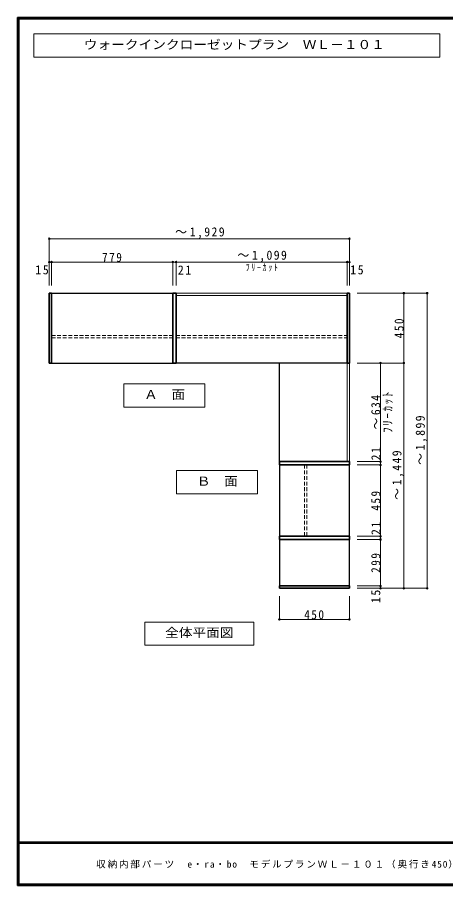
# Model space of a CAD drawing. Units: millimetres at full size, sheet at 1:20. Extents: x -3922 to 3878, y -2932 to 2722.
# Drawn here: x -3922 to -1169, y -2864 to 2722 of the extents above; entities that cross this region are included whole.
import ezdxf
from ezdxf.enums import TextEntityAlignment as Align

# ---------------------------------------------------------------- set-up
doc = ezdxf.new("R2010")
doc.units = ezdxf.units.MM
doc.header["$LTSCALE"] = 20
doc.header["$PDMODE"] = 32
doc.header["$PDSIZE"] = 10
doc.linetypes.add('DASHED1', pattern=[1.8, 1.2, -0.6])
for name, color, linetype, lineweight in [('0-2', 2, 'Continuous', 35), ('0-3_固定棚', 3, 'Continuous', 25), ('0-6_パイプハンガー', 4, 'Continuous', 9), ('0-7_桟木・巾木', 7, 'Continuous', 18), ('0-A_文字', 7, 'Continuous', 18), ('0-B_寸法', 7, 'Continuous', 9), ('F-1_枠', 6, 'Continuous', 40)]:
    doc.layers.add(name, color=color, linetype=linetype, lineweight=lineweight)
doc.layers.add('F-A_文字', color=7, linetype='Continuous')
doc.styles.add('ＭＳ ゴシック', font='')
doc.styles.get('ＭＳ ゴシック').set_extended_font_data('MS Gothic')

msp = doc.modelspace()

# ---------------------------------------------------------------- linework, layer by layer
at = {"layer": '0-2'}
for p, q in [((-3716.92, 497.8), (-3716.92, 947.8)), ((-3716.92, 947.8), (-3701.92, 947.8)), ((-3701.92, 497.8), (-3701.92, 947.8)), ((-2922.92, 497.8), (-2922.92, 947.8)), ((-2922.92, 947.8), (-2901.92, 947.8)), ((-2901.92, 497.8), (-2901.92, 947.8)), ((-1802.92, 497.8), (-1802.92, 947.8)), ((-1802.92, 947.8), (-1787.92, 947.8)), ((-1787.92, 497.8), (-1787.92, 947.8)), ((-3716.92, 497.8), (-3701.92, 497.8)), ((-2922.92, 497.8), (-2901.92, 497.8)), ((-1802.92, 497.8), (-1787.92, 497.8)), ((-2237.92, -136.2), (-1787.92, -136.2)), ((-2237.92, -157.2), (-2237.92, -136.2)), ((-2237.92, -157.2), (-1787.92, -157.2)), ((-1787.92, -157.2), (-1787.92, -136.2)), ((-2237.92, -616.2), (-1787.92, -616.2)), ((-2237.92, -637.2), (-2237.92, -616.2)), ((-2237.92, -637.2), (-1787.92, -637.2)), ((-1787.92, -637.2), (-1787.92, -616.2)), ((-1787.92, -951.2), (-1787.92, -936.2)), ((-2237.92, -951.2), (-1787.92, -951.2))]:
    msp.add_line(p, q, dxfattribs=at)
msp.add_lwpolyline([(-2237.92, -951.2), (-2237.92, -936.2), (-1787.92, -936.2)], dxfattribs=at)
at = {"layer": '0-3_固定棚'}
for p, q in [((-3701.92, 947.8), (-2922.92, 947.8)), ((-3701.92, 497.8), (-2922.92, 497.8)), ((-1802.92, 497.8), (-2901.92, 497.8)), ((-2237.92, -136.2), (-2237.92, 497.8)), ((-2237.92, -157.2), (-2237.92, -616.2)), ((-1787.92, -616.2), (-1787.92, -157.2)), ((-2237.92, -637.2), (-2237.92, -936.2)), ((-1787.92, -936.2), (-1787.92, -637.2))]:
    msp.add_line(p, q, dxfattribs=at)
at = {"layer": '0-6_パイプハンガー', "linetype": 'DASHED1'}
for p, q in [((-3701.92, 675.29), (-2922.92, 675.29)), ((-2901.92, 675.29), (-1802.92, 675.29)), ((-3701.92, 660.31), (-2922.92, 660.31)), ((-2901.92, 660.31), (-1802.92, 660.31)), ((-2075.41, -157.2), (-2075.41, -616.2)), ((-2060.43, -157.2), (-2060.43, -616.2))]:
    msp.add_line(p, q, dxfattribs=at)
at = {"layer": '0-7_桟木・巾木'}
for p, q in [((-2901.92, 947.8), (-2901.92, 932.8)), ((-1802.92, 947.8), (-2901.92, 947.8)), ((-1802.92, 932.8), (-2901.92, 932.8)), ((-1802.92, -136.2), (-1802.92, 497.8))]:
    msp.add_line(p, q, dxfattribs=at)
msp.add_lwpolyline([(-1787.92, -136.2), (-1787.92, 497.8), (-1802.92, 497.8)], dxfattribs=at)
at = {"layer": '0-A_文字'}
for p, q in [((-1205.36, 2615.63), (-3815.36, 2615.63)), ((-3815.36, 2615.63), (-3815.36, 2465.63)), ((-1205.36, 2465.63), (-1205.36, 2615.63)), ((-3815.36, 2465.63), (-1205.36, 2465.63)), ((-3237.42, 363.63), (-3237.42, 213.63)), ((-2717.42, 363.63), (-3237.42, 363.63)), ((-2717.42, 363.63), (-2717.42, 213.63)), ((-3237.42, 213.63), (-2717.42, 213.63)), ((-2378.61, -193.7), (-2898.61, -193.7)), ((-2378.61, -193.7), (-2378.61, -343.7)), ((-2402.42, -1168.2), (-2402.42, -1318.2)), ((-3102.42, -1318.2), (-2402.42, -1318.2))]:
    msp.add_line(p, q, dxfattribs=at)
for points in [[(-2898.61, -193.7), (-2898.61, -343.7), (-2378.61, -343.7)], [(-2402.42, -1168.2), (-3102.42, -1168.2), (-3102.42, -1318.2)]]:
    msp.add_lwpolyline(points, dxfattribs=at)
at = {"layer": '0-B_寸法', "color": 4}
for p, q in [((-3716.92, 1297.8), (-1787.92, 1297.8)), ((-3716.92, 1297.8), (-3716.92, 997.8)), ((-1787.92, 1297.8), (-1787.92, 997.8)), ((-3716.92, 1147.8), (-3701.92, 1147.8)), ((-3701.92, 1147.8), (-1802.92, 1147.8)), ((-3701.92, 1147.8), (-3701.92, 997.8)), ((-2922.92, 1147.8), (-2922.92, 997.8)), ((-2901.92, 1147.8), (-2901.92, 997.8)), ((-1802.92, 1147.8), (-1802.92, 997.8)), ((-1802.92, 1147.8), (-1787.92, 1147.8)), ((-1287.92, 947.8), (-1737.92, 947.8)), ((-1437.92, 947.8), (-1437.92, 497.8)), ((-1287.92, -951.2), (-1287.92, 947.8)), ((-1437.92, 497.8), (-1737.92, 497.8)), ((-1587.92, -136.2), (-1587.92, 497.8)), ((-1437.92, -951.2), (-1437.92, 497.8)), ((-1587.92, -136.2), (-1737.92, -136.2)), ((-1587.92, -157.2), (-1737.92, -157.2)), ((-1587.92, -157.2), (-1587.92, -136.2)), ((-1587.92, -616.2), (-1587.92, -157.2)), ((-1587.92, -616.2), (-1737.92, -616.2)), ((-1587.92, -637.2), (-1737.92, -637.2)), ((-1587.92, -637.2), (-1587.92, -616.2)), ((-1587.92, -936.2), (-1587.92, -637.2)), ((-1587.92, -936.2), (-1737.92, -936.2)), ((-1587.92, -951.2), (-1587.92, -936.2)), ((-2237.92, -1151.2), (-2237.92, -1001.2)), ((-1787.92, -1151.2), (-1787.92, -1001.2)), ((-1287.92, -951.2), (-1737.92, -951.2)), ((-1787.92, -1151.2), (-2237.92, -1151.2))]:
    msp.add_line(p, q, dxfattribs=at)
at = {"layer": '0-B_寸法'}
for p in [(-3716.92, 1297.8), (-1787.92, 1297.8), (-3716.92, 1147.8), (-3701.92, 1147.8), (-2922.92, 1147.8), (-2901.92, 1147.8), (-1802.92, 1147.8), (-1787.92, 1147.8), (-1437.92, 947.8), (-1287.92, 947.8), (-1587.92, 497.8), (-1437.92, 497.8), (-1587.92, -136.2), (-1587.92, -157.2), (-1587.92, -616.2), (-1587.92, -637.2), (-1587.92, -936.2), (-1587.92, -951.2), (-1437.92, -951.2), (-1287.92, -951.2), (-2237.92, -1151.2), (-1787.92, -1151.2)]:
    msp.add_point(p, dxfattribs=at)
at = {"layer": 'F-1_枠'}
for p, q in [((-3922.03, 2722.29), (-3922.03, -2864.37)), ((-3922.03, 2722.29), (3877.97, 2722.29)), ((-3922.03, 2718.96), (3877.97, 2718.96)), ((-3922.03, 2715.63), (3877.97, 2715.63)), ((-3918.7, 2722.29), (-3918.7, -2864.37)), ((-3915.36, 2722.29), (-3915.36, -2864.37)), ((3877.97, -2587.71), (-3922.03, -2587.71)), ((3877.97, -2591.04), (-3922.03, -2591.04)), ((3877.97, -2857.71), (-3922.03, -2857.71)), ((3877.97, -2861.04), (-3922.03, -2861.04)), ((3877.97, -2864.37), (-3922.03, -2864.37))]:
    msp.add_line(p, q, dxfattribs=at)

# ---------------------------------------------------------------- texts
at = {"layer": '0-A_文字', "style": 'ＭＳ ゴシック', "width": 1.1}
for s, p in [('ウォークインクローゼットプラン\u3000ＷＬ－１０１', (-3495.36, 2500.63)), ('Ａ\u3000面', (-3107.42, 248.63)), ('Ｂ\u3000面', (-2768.61, -308.7)), ('全体平面図', (-2972.42, -1283.2))]:
    msp.add_text(s, height=58.65, dxfattribs=at).set_placement(p, align=Align.BOTTOM_LEFT)
at = {"layer": '0-A_文字', "insert": (-2454.92, 1087.8), "char_height": 43.99, "attachment_point": 7, "style": 'ＭＳ ゴシック'}
msp.add_mtext('\\T1.39;\\W0.85;ﾌﾘｰｶｯﾄ', dxfattribs=at)
at = {"layer": '0-B_寸法', "char_height": 58.65, "attachment_point": 7, "style": 'ＭＳ ゴシック'}
for s, insert in [('\\T1.23;\\W0.95;～1,929', (-2907.42, 1297.8)), ('\\T1.27;\\W0.9;779', (-3377.42, 1147.8)), ('\\T1.23;\\W0.95;～1,099', (-2507.42, 1147.8)), ('\\T1.27;\\W0.95;15', (-3806.41, 1067.8)), ('\\T1.27;\\W0.95;21', (-2890.16, 1067.8)), ('\\T1.27;\\W0.95;15', (-1782.22, 1067.8)), ('\\T1.27;\\W0.9;450', (-2077.92, -1151.2))]:
    msp.add_mtext(s, dxfattribs=dict(at, insert=insert))
at = {"layer": '0-B_寸法', "char_height": 58.65, "attachment_point": 7, "rotation": 90, "style": 'ＭＳ ゴシック'}
for s, insert in [('\\T1.27;\\W0.9;450', (-1437.92, 657.8)), ('\\T1.21;\\W0.95;～634', (-1587.92, 70.8)), ('\\T1.28;\\W0.9;ﾌﾘｰｶｯﾄ', (-1507.92, 48.3)), ('\\T1.23;\\W0.95;～1,899', (-1287.92, -156.7)), ('\\T1.27;\\W0.95;21', (-1587.92, -128.28)), ('\\T1.23;\\W0.95;～1,449', (-1437.92, -381.7)), ('\\T1.27;\\W0.9;459', (-1587.92, -451.7)), ('\\T1.27;\\W0.95;21', (-1587.92, -608.28)), ('\\T1.27;\\W0.9;299', (-1587.92, -851.7)), ('\\T1.27;\\W0.95;15', (-1587.92, -1046.45))]:
    msp.add_mtext(s, dxfattribs=dict(at, insert=insert))
at = {"layer": 'F-A_文字', "insert": (-3415.36, -2754.37), "char_height": 43.99, "attachment_point": 7, "style": 'ＭＳ ゴシック'}
msp.add_mtext('\\T1.19;収納内部パーツ\u3000e・ra・bo\u3000モデルプランＷＬ－１０１（奥行き450）', dxfattribs=at)

doc.saveas('drawing.dxf')
